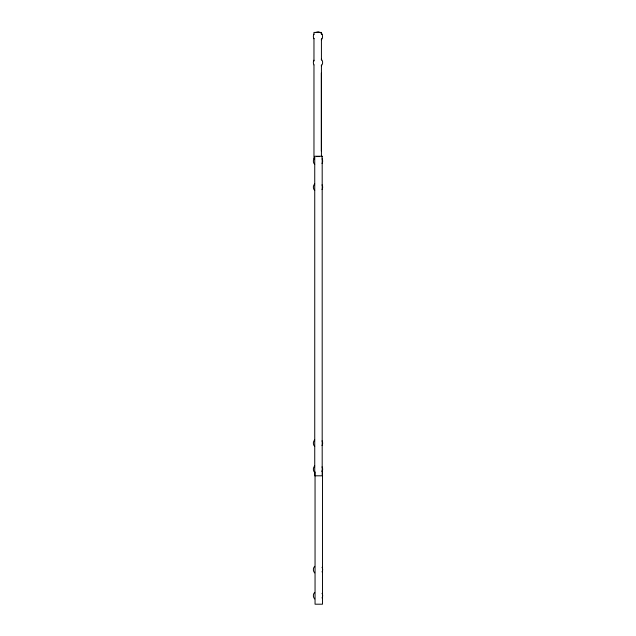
<?xml version="1.0" encoding="UTF-8"?>
<svg xmlns="http://www.w3.org/2000/svg" width="636" height="636" viewBox="0 0 636 636"><rect width="100%" height="100%" fill="white"/><g stroke="black" fill="none" stroke-linecap="round" stroke-linejoin="round"><path stroke-width="0.95" d="M322.031 38.78L321.291 39.742A4.651 4.651 0 0 0 315.671 32.42M314.47 158.809L313.969 158.809L313.969 65.007M321.999 470.934L322.492 470.934L322.492 604.2L315.051 604.2L315.051 471.92M321.291 33.159L322.031 34.129M321.419 34.4L321.419 32.42L313.969 32.42L313.969 34.4M321.419 39.337L321.419 60.07M321.419 65.007L321.419 156.838M321.331 72.949L321.331 151.106M313.969 38.351L313.969 61.056M322.031 440.859A4.651 4.651 0 0 1 322.031 445.51M314.709 446.472A4.651 4.651 0 0 1 314.709 439.889M322.031 466.911A4.651 4.651 0 0 1 322.031 471.562M314.709 472.524A4.651 4.651 0 0 1 314.709 465.95M313.969 38.78A4.651 4.651 0 0 1 313.969 34.129M321.291 59.22A4.651 4.651 0 0 1 321.291 65.794M313.969 64.832A4.651 4.651 0 0 1 313.969 60.182M322.031 158.809A4.651 4.651 0 0 1 322.031 163.468M314.709 164.43A4.651 4.651 0 0 1 314.709 157.847M316.8 156.647A4.651 4.651 0 0 1 319.2 156.647M322.031 184.869A4.651 4.651 0 0 1 322.031 189.52M314.709 190.482A4.651 4.651 0 0 1 314.709 183.899M322.031 567.28A4.651 4.651 0 0 1 322.031 571.931M314.709 572.893A4.651 4.651 0 0 1 314.709 566.318M322.031 593.332A4.651 4.651 0 0 1 322.031 597.983M314.709 598.945A4.651 4.651 0 0 1 314.709 592.37M322.19 156.241L314.74 156.241L314.74 475.808L322.19 475.808L322.19 156.241"/></g></svg>
